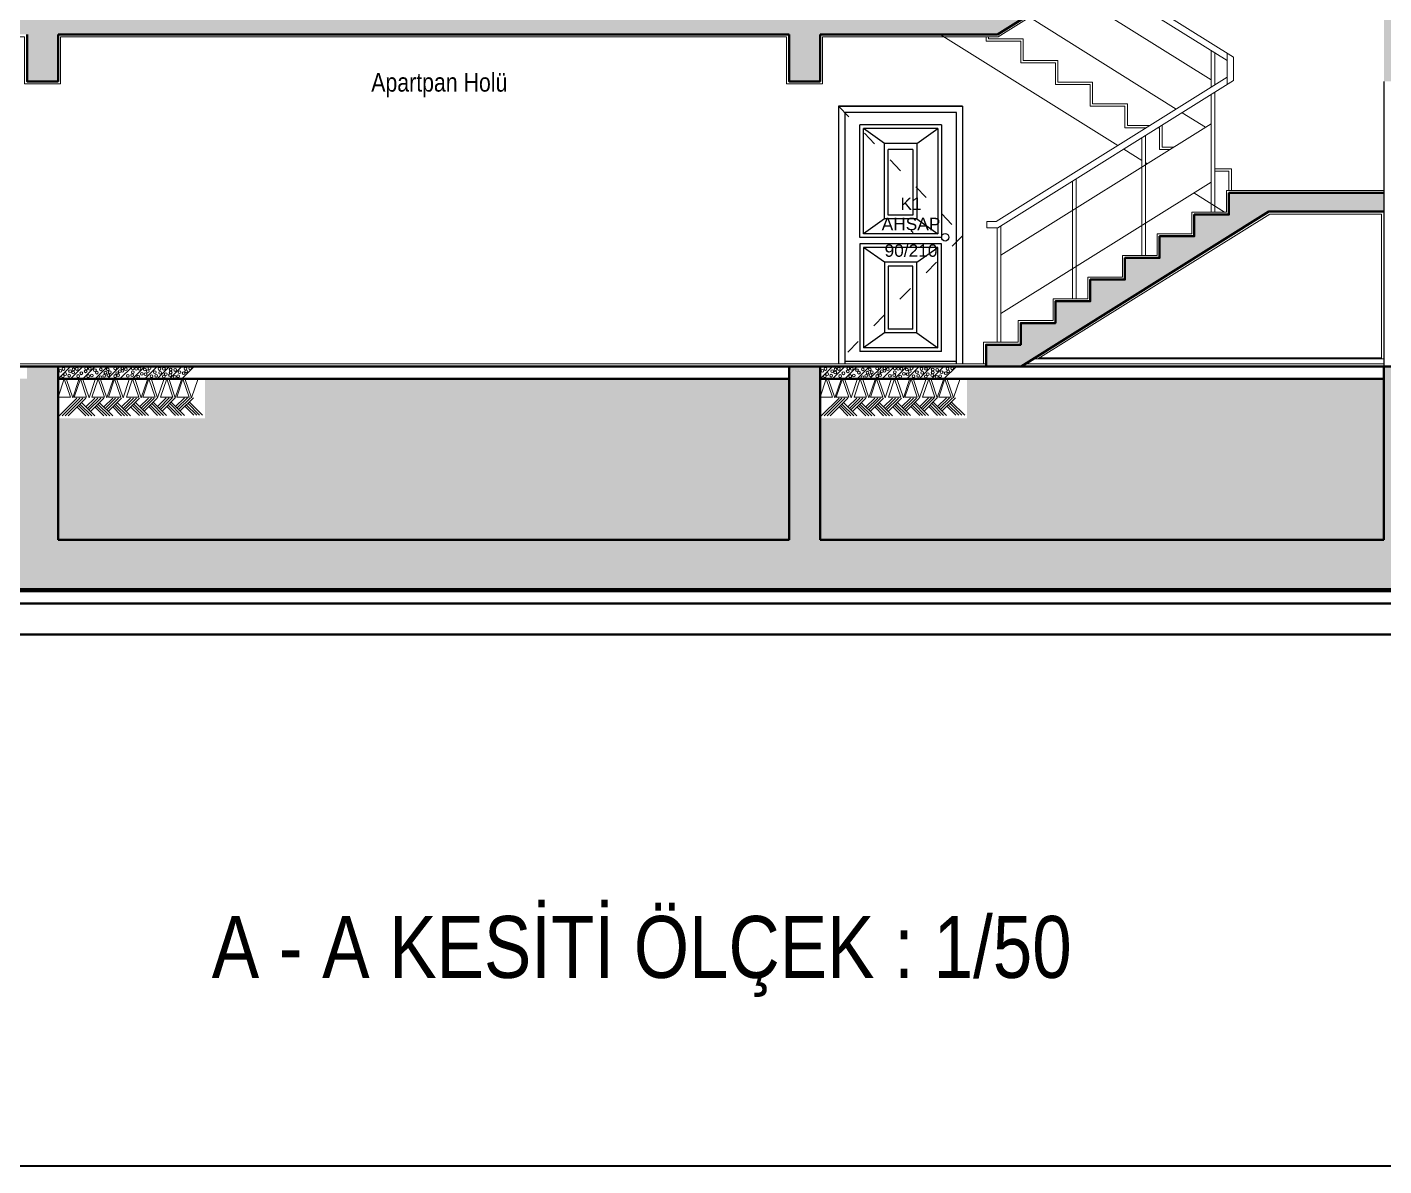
# Model space of a CAD drawing. Header units: metres. Extents: x 134072 to 172200, y 35728 to 38066.
# Drawn here: x 164517 to 165612, y 35728 to 36648 of the extents above; entities that cross this region are included whole.
import ezdxf

# ---------------------------------------------------------------- set-up
doc = ezdxf.new("R2010")
doc.units = ezdxf.units.M
doc.linetypes.add('ACAD_ISO03W100', pattern=[30, 12, -18])
for name, color, linetype, lineweight in [('Cizgi 15', 3, 'Continuous', 15), ('Cizgi 20', 175, 'Continuous', 20), ('Cizgi 50', 1, 'Continuous', 50), ('ELEKTRİK', 102, 'Continuous', 40), ('sıva', 145, 'Continuous', 5), ('Tarama 13', 221, 'Continuous', 13)]:
    doc.layers.add(name, color=color, linetype=linetype, lineweight=lineweight)
for name, color, linetype in [('duvaR', 52, 'Continuous'), ('kapı', 129, 'Continuous'), ('yazı', 7, 'Continuous')]:
    doc.layers.add(name, color=color, linetype=linetype)
doc.styles.add('Hatip', font='ARIALN.TTF', dxfattribs={"height": 9})
doc.styles.add('omr', font='ARIALN.TTF', dxfattribs={"height": 20})
doc.styles.get("Standard").update_dxf_attribs({"font": 'txt.shx'})

msp = doc.modelspace()

# ---------------------------------------------------------------- hatches: boundary and pattern name
at = {"layer": 'Tarama 13'}
h = msp.add_hatch(dxfattribs=at)
h.set_pattern_fill('ANSI33', color=256, scale=2, style=0)
h.set_pattern_definition([(45, (109731.198, 30647.212), (-8.980256, 8.980256), []), (45, (109740.179, 30647.212), (-8.980256, 8.980256), [6.35, -3.175])])
h.paths.add_polyline_path([(166156.5, 36233.8), (166126.5, 36233.8), (166126.5, 36373.8), (166096.5, 36373.8), (166096.5, 36233.8), (165800.9, 36233.8), (165800.9, 36193.8), (166156.5, 36193.8)])
h.paths.add_polyline_path([(165800.9, 36233.8), (165636.5, 36233.8), (165636.5, 36373.8), (165611.5, 36373.8), (165611.5, 36233.8), (165156.5, 36233.8), (165156.5, 36373.8), (165131.5, 36373.8), (165131.5, 36233.8), (164541.5, 36233.8), (164541.5, 36373.8), (164516.5, 36373.8), (164516.5, 36233.8), (164071.5, 36233.8), (164071.5, 36373.8), (164046.5, 36373.8), (164046.5, 36233.8), (163910.8, 36233.8), (163910.8, 36193.8), (165800.9, 36193.8)])
h.paths.add_polyline_path([(163910.8, 36233.8), (163741.5, 36233.8), (163741.5, 36373.8), (163711.5, 36373.8), (163711.5, 36233.8), (163681.5, 36233.8), (163681.5, 36193.8), (163910.8, 36193.8)])
h.paths.add_polyline_path([(163736.5, 36641.8), (163911, 36641.8), (163911, 36653.8), (163711.5, 36653.8), (163711.5, 36603.8), (163736.5, 36603.8)])
h.paths.add_polyline_path([(163736.5, 36921.8), (163911, 36921.8), (163911, 36933.8), (163711.5, 36933.8), (163711.5, 36883.8), (163736.5, 36883.8)])
h.paths.add_polyline_path([(163736.5, 37201.8), (163911, 37201.8), (163911, 37213.8), (163711.5, 37213.8), (163711.5, 37182), (163736.5, 37182)])
h.paths.add_polyline_path([(163736.5, 37182), (163711.5, 37182), (163711.5, 37163.8), (163736.5, 37163.8)])
h.paths.add_polyline_path([(163973.1, 37493.8), (163635, 37493.8), (163635, 37481.8), (163642, 37481.8), (163642, 37476.8), (163711.5, 37476.8), (163711.5, 37443.8), (163736.5, 37443.8), (163736.5, 37481.8), (163973.1, 37481.8)])
h.paths.add_polyline_path([(165290.5, 37493.8), (163977.2, 37493.8), (163977.2, 37481.8), (164046.5, 37481.8), (164046.5, 37443.8), (164071.5, 37443.8), (164071.5, 37481.8), (164516.5, 37481.8), (164516.5, 37443.8), (164541.5, 37443.8), (164541.5, 37481.8), (165131.5, 37481.8), (165131.5, 37443.8), (165156.5, 37443.8), (165156.5, 37481.8), (165290.5, 37481.8)])
h.paths.add_polyline_path([(164071.5, 37201.8), (164516.5, 37201.8), (164516.5, 37163.8), (164541.5, 37163.8), (164541.5, 37201.8), (165131.5, 37201.8), (165131.5, 37163.8), (165156.5, 37163.8), (165156.5, 37201.8), (165299.6, 37201.8), (165518.8, 37338.8), (165611.5, 37338.8), (165611.5, 37353.8), (165486.5, 37353.8), (165486.5, 37336.3), (165458.5, 37336.3), (165458.5, 37318.8), (165430.5, 37318.8), (165430.5, 37301.3), (165402.5, 37301.3), (165402.5, 37283.8), (165374.5, 37283.8), (165374.5, 37266.3), (165346.5, 37266.3), (165346.5, 37248.8), (165318.5, 37248.8), (165318.5, 37231.3), (165290.5, 37231.3), (165290.5, 37213.8), (163911, 37213.8), (163911, 37201.8), (164046.5, 37201.8), (164046.5, 37163.8), (164071.5, 37163.8)])
h.paths.add_polyline_path([(164071.5, 36921.8), (164516.5, 36921.8), (164516.5, 36883.8), (164541.5, 36883.8), (164541.5, 36921.8), (165131.5, 36921.8), (165131.5, 36883.8), (165156.5, 36883.8), (165156.5, 36921.8), (165299.6, 36921.8), (165518.8, 37058.8), (165611.5, 37058.8), (165611.5, 37073.8), (165486.5, 37073.8), (165486.5, 37056.3), (165458.5, 37056.3), (165458.5, 37038.8), (165430.5, 37038.8), (165430.5, 37021.3), (165402.5, 37021.3), (165402.5, 37003.8), (165374.5, 37003.8), (165374.5, 36986.3), (165346.5, 36986.3), (165346.5, 36968.8), (165318.5, 36968.8), (165318.5, 36951.3), (165290.5, 36951.3), (165290.5, 36933.8), (163911, 36933.8), (163911, 36921.8), (164046.5, 36921.8), (164046.5, 36883.8), (164071.5, 36883.8)])
h.paths.add_polyline_path([(164071.5, 36641.8), (164516.5, 36641.8), (164516.5, 36603.8), (164541.5, 36603.8), (164541.5, 36641.8), (165131.5, 36641.8), (165131.5, 36603.8), (165156.5, 36603.8), (165156.5, 36641.8), (165299.6, 36641.8), (165518.8, 36778.8), (165611.5, 36778.8), (165611.5, 36793.8), (165486.5, 36793.8), (165486.5, 36776.3), (165458.5, 36776.3), (165458.5, 36758.8), (165430.5, 36758.8), (165430.5, 36741.3), (165402.5, 36741.3), (165402.5, 36723.8), (165374.5, 36723.8), (165374.5, 36706.3), (165346.5, 36706.3), (165346.5, 36688.8), (165318.5, 36688.8), (165318.5, 36671.3), (165290.5, 36671.3), (165290.5, 36653.8), (163911, 36653.8), (163911, 36641.8), (164046.5, 36641.8), (164046.5, 36603.8), (164071.5, 36603.8)])
h.paths.add_polyline_path([(165611.5, 36513.8), (165486.5, 36513.8), (165486.5, 36496.3), (165458.5, 36496.3), (165458.5, 36478.8), (165430.5, 36478.8), (165430.5, 36461.3), (165402.5, 36461.3), (165402.5, 36443.8), (165374.5, 36443.8), (165374.5, 36426.3), (165346.5, 36426.3), (165346.5, 36408.8), (165318.5, 36408.8), (165318.5, 36391.3), (165290.5, 36391.3), (165290.5, 36373.8), (165318.8, 36373.8), (165518.8, 36498.8), (165611.5, 36498.8)])
h.paths.add_polyline_path([(165636.5, 36641.8), (165780.1, 36641.8), (165780.1, 36653.8), (165611.5, 36653.8), (165611.5, 36603.8), (165636.5, 36603.8)])
h.paths.add_polyline_path([(166126.5, 36653.8), (165780.1, 36653.8), (165780.1, 36641.8), (166101.5, 36641.8), (166101.5, 36603.8), (166126.5, 36603.8)])
h.paths.add_polyline_path([(166126.5, 36933.8), (165780.1, 36933.8), (165780.1, 36921.8), (166101.5, 36921.8), (166101.5, 36883.8), (166126.5, 36883.8)])
h.paths.add_polyline_path([(165636.5, 36921.8), (165780.1, 36921.8), (165780.1, 36933.8), (165611.5, 36933.8), (165611.5, 36883.8), (165636.5, 36883.8)])
h.paths.add_polyline_path([(166126.5, 37213.8), (165780.1, 37213.8), (165780.1, 37201.8), (166101.5, 37201.8), (166101.5, 37182), (166126.5, 37182)])
h.paths.add_polyline_path([(166126.5, 37182), (166101.5, 37182), (166101.5, 37163.8), (166126.5, 37163.8)])
h.paths.add_polyline_path([(165636.5, 37201.8), (165780.1, 37201.8), (165780.1, 37213.8), (165611.5, 37213.8), (165611.5, 37163.8), (165636.5, 37163.8)])
h.paths.add_polyline_path([(165636.5, 37481.8), (166101.5, 37481.8), (166101.5, 37443.8), (166126.5, 37443.8), (166126.5, 37476.8), (166196.1, 37476.8), (166196.1, 37481.8), (166203.1, 37481.8), (166203.1, 37493.8), (165611.5, 37493.8), (165611.5, 37443.8), (165636.5, 37443.8)])
h.paths.add_polyline_path([(166046.2, 36204.1), (166046.2, 36223.8), (166024.9, 36223.8), (166024.9, 36204.1)], flags=24)
h.paths.add_polyline_path([(163796.8, 36204.1), (163796.8, 36223.8), (163775.5, 36223.8), (163775.5, 36204.1)], flags=24)
h.paths.add_polyline_path([(163797, 36637.4), (163797, 36657.1), (163775.7, 36657.1), (163775.7, 36637.4)], flags=9)
h.paths.add_polyline_path([(163797, 36917.4), (163797, 36937.1), (163775.7, 36937.1), (163775.7, 36917.4)], flags=9)
h.paths.add_polyline_path([(163797, 37197.4), (163797, 37217.1), (163775.7, 37217.1), (163775.7, 37197.4)], flags=9)
h.paths.add_polyline_path([(163797, 37477.4), (163797, 37497.1), (163775.7, 37497.1), (163775.7, 37477.4)], flags=9)
h.paths.add_polyline_path([(166046.4, 36637.4), (166046.4, 36657.1), (166025.1, 36657.1), (166025.1, 36637.4)], flags=9)
h.paths.add_polyline_path([(166046.4, 36917.4), (166046.4, 36937.1), (166025.1, 36937.1), (166025.1, 36917.4)], flags=9)
h.paths.add_polyline_path([(166046.4, 37197.4), (166046.4, 37217.1), (166025.1, 37217.1), (166025.1, 37197.4)], flags=9)
h.paths.add_polyline_path([(166046.4, 37477.4), (166046.4, 37497.1), (166025.1, 37497.1), (166025.1, 37477.4)], flags=9)
h = msp.add_hatch(dxfattribs=at)
h.set_pattern_fill('AR-CONC', color=256, scale=0.4, style=0)
h.set_pattern_definition([(50, (109731.2, 30647.21), (72.87387, -6.375634), [7.62, -83.82]), (355, (109731.2, 30647.21), (-14.09713, 76.42266), [6.096, -67.056]), (100.451, (109737.27, 30646.68), (58.777, 70.046675), [6.476, -71.236]), (46.1842, (109731.2, 30667.53), (108.43162, -16.81693), [11.43, -125.73]), (96.6356, (109740.23, 30666.13), (94.9617, 98.97022), [9.714, -106.854]), (351.184, (109731.2, 30667.53), (94.96184, 98.97005), [9.144, -100.584]), (21, (109741.36, 30662.45), (60.64595, -40.90621), [7.62, -83.82]), (326, (109741.36, 30662.45), (24.72081, 73.67519), [6.096, -67.056]), (71.4514, (109746.41, 30659.04), (85.3666, 32.76914), [6.476, -71.236]), (37.5, (109731.198, 30647.212), (1.235441, 33.822016), [0, -66.2432, 0, -68.072, 0, -67.31]), (7.5, (109731.2, 30647.21), (26.727865, 40.07223), [0, -38.8112, 0, -64.7192, 0, -25.654]), (327.5, (109708.542, 30647.212), (54.236238, -2.291498), [0, -25.4, 0, -79.248, 0, -105.156]), (317.5, (109698.38, 30647.21), (59.251673, 10.170596), [0, -33.02, 0, -52.6288, 0, -74.676])])
h.paths.add_polyline_path([(166096.5, 36363.8), (165800.9, 36363.8), (165800.9, 36233.8), (166096.5, 36233.8)])
h.paths.add_polyline_path([(165800.9, 36363.8), (165755.1, 36363.8), (165755.1, 36331.9), (165636.5, 36331.9), (165636.5, 36233.8), (165800.9, 36233.8)])
h.paths.add_polyline_path([(165611.5, 36363.8), (165275.1, 36363.8), (165275.1, 36331.9), (165156.5, 36331.9), (165156.5, 36233.8), (165611.5, 36233.8)])
h.paths.add_polyline_path([(165131.5, 36363.8), (164660.1, 36363.8), (164660.1, 36331.9), (164541.5, 36331.9), (164541.5, 36233.8), (165131.5, 36233.8)])
h.paths.add_polyline_path([(164516.5, 36363.8), (164190.1, 36363.8), (164190.1, 36331.9), (164071.5, 36331.9), (164071.5, 36233.8), (164516.5, 36233.8)])
h.paths.add_polyline_path([(164046.5, 36363.8), (163910.8, 36363.8), (163910.8, 36233.8), (164046.5, 36233.8)])
h.paths.add_polyline_path([(163910.8, 36363.8), (163741.5, 36363.8), (163741.5, 36233.8), (163910.8, 36233.8)])
h.paths.add_polyline_path([(166046.2, 36358.3), (166046.2, 36378.1), (166024.9, 36378.1), (166024.9, 36358.3)], flags=9)
h.paths.add_polyline_path([(166046.2, 36284.6), (166046.2, 36311.8), (166024.9, 36311.8), (166024.9, 36284.6)], flags=24)
h.paths.add_polyline_path([(163796.8, 36358.3), (163796.8, 36378.1), (163775.5, 36378.1), (163775.5, 36358.3)], flags=9)
h.paths.add_polyline_path([(163796.8, 36284.6), (163796.8, 36311.8), (163775.5, 36311.8), (163775.5, 36284.6)], flags=24)

# ---------------------------------------------------------------- linework, layer by layer
at = {"layer": 'Cizgi 15'}
for p, q in [((165485.1, 36620.6), (165377.3, 36688)), ((165490.1, 36623.4), (165382, 36691)), ((165472.1, 36605.2), (165358.4, 36676.2)), ((165443.9, 36581.5), (165325.4, 36655.6)), ((165472.1, 36599.1), (165472.1, 36628.8)), ((165475.1, 36601), (165475.1, 36626.9)), ((165485.1, 36626.5), (165485.1, 36601.4)), ((165490.1, 36623.4), (165490.1, 36604.5)), ((165485.1, 36607.3), (165298.6, 36490.7)), ((165490.1, 36604.5), (165300, 36485.7)), ((165472.1, 36498.3), (165472.1, 36593.2)), ((165475.1, 36498.3), (165475.1, 36595.1)), ((165467.5, 36566.8), (165448.6, 36578.6)), ((165472.1, 36569.6), (165302.5, 36463.7)), ((165416.1, 36463.3), (165416.1, 36558.2)), ((165419.1, 36463.3), (165419.1, 36560.1)), ((165472.1, 36522.5), (165302.5, 36416.5)), ((165360.1, 36428.3), (165360.1, 36523.2)), ((165363.1, 36428.3), (165363.1, 36525.1)), ((165298.6, 36490.7), (165291, 36490.7)), ((165291, 36490.7), (165291, 36485.7)), ((165300, 36485.7), (165291, 36485.7)), ((165299.5, 36393.3), (165299.5, 36485.4)), ((165302.5, 36393.3), (165302.5, 36487.2))]:
    msp.add_line(p, q, dxfattribs=at)
at = {"layer": 'Cizgi 20'}
for p, q in [((165396.9, 36552.1), (165253.4, 36641.8)), ((165416.1, 36540.1), (165401.6, 36549.2)), ((165420.5, 36537.4), (165419.1, 36538.3)), ((165483, 36498.3), (165458.2, 36513.8))]:
    msp.add_line(p, q, dxfattribs=at)
for points in [[(165290.5, 36639.8), (165290.5, 36636.3), (165318.5, 36636.3), (165318.5, 36618.8), (165346.5, 36618.8), (165346.5, 36601.3), (165374.5, 36601.3), (165374.5, 36583.8), (165402.5, 36583.8), (165402.5, 36566.3), (165419.6, 36566.3)], [(165429, 36566.3), (165430.5, 36566.3), (165430.5, 36548.8), (165438.7, 36548.8)], [(165475.1, 36531.3), (165486.5, 36531.3), (165486.5, 36515.8)]]:
    msp.add_lwpolyline(points, dxfattribs=at)
at = {"layer": 'Cizgi 50'}
for p, q in [((165299.6, 36641.8), (165518.8, 36778.8)), ((165131.5, 36641.8), (164541.5, 36641.8)), ((165299.6, 36641.8), (165156.5, 36641.8)), ((165318.8, 36373.8), (165518.8, 36498.8)), ((165518.8, 36498.8), (165611.5, 36498.8)), ((166126.5, 36373.8), (163711.5, 36373.8)), ((164541.5, 36373.8), (164541.5, 36233.8)), ((165131.5, 36363.8), (164541.5, 36363.8)), ((165131.5, 36373.8), (165131.5, 36233.8)), ((165156.5, 36373.8), (165156.5, 36233.8)), ((165611.5, 36363.8), (165156.5, 36363.8)), ((165611.5, 36373.8), (165611.5, 36233.8)), ((164541.5, 36233.8), (165131.5, 36233.8)), ((165156.5, 36233.8), (165611.5, 36233.8)), ((163681.5, 36193.8), (166156.5, 36193.8))]:
    msp.add_line(p, q, dxfattribs=at)
at = {"layer": 'Cizgi 50', "color": 252, "linetype": 'Continuous'}
for p, q in [((163680.2, 36192.3), (166157.9, 36192.3)), ((163641.5, 36182.3), (166167.4, 36182.3)), ((163641.5, 36157.3), (166196.5, 36157.3))]:
    msp.add_line(p, q, dxfattribs=at)
at = {"layer": 'Cizgi 50'}
for points in [[(164516.5, 36641.8), (164516.5, 36603.8), (164541.5, 36603.8), (164541.5, 36641.8)], [(165131.5, 36641.8), (165131.5, 36603.8), (165156.5, 36603.8), (165156.5, 36641.8)], [(165290.5, 36373.8), (165290.5, 36391.3), (165318.5, 36391.3), (165318.5, 36408.8), (165346.5, 36408.8), (165346.5, 36426.3), (165374.5, 36426.3), (165374.5, 36443.8), (165402.5, 36443.8), (165402.5, 36461.3), (165430.5, 36461.3), (165430.5, 36478.8), (165458.5, 36478.8), (165458.5, 36496.3), (165486.5, 36496.3), (165486.5, 36513.8), (165611.5, 36513.8)]]:
    msp.add_lwpolyline(points, dxfattribs=at)
at = {"layer": 'duvaR'}
msp.add_line((165611.5, 36603.8), (165611.5, 36373.8), dxfattribs=at)
at = {"layer": 'ELEKTRİK'}
msp.add_line((134072.3, 35728.3, 127785.9), (172199.8, 35728.3, 127785.9), dxfattribs=at)
at = {"layer": 'kapı'}
for p, q in [((165171.5, 36583.8), (165171.5, 36375.8)), ((165271.5, 36583.8), (165171.5, 36583.8)), ((165171.5, 36583.8), (165271.5, 36583.8)), ((165171.5, 36583.8), (165271.5, 36583.8)), ((165271.5, 36583.8), (165271.5, 36375.8)), ((165176.5, 36578.8), (165176.5, 36375.8)), ((165266.5, 36578.8), (165176.5, 36578.8)), ((165266.5, 36375.8), (165266.5, 36578.8)), ((165188.5, 36477.8), (165188.5, 36568.8)), ((165254.5, 36568.8), (165188.5, 36568.8)), ((165191.5, 36480.8), (165191.5, 36565.8)), ((165251.5, 36565.8), (165191.5, 36565.8)), ((165208.5, 36553.8), (165191.5, 36565.8)), ((165234.5, 36553.8), (165251.5, 36565.8)), ((165251.5, 36565.8), (165251.5, 36480.8)), ((165254.5, 36568.8), (165254.5, 36477.8)), ((165208.5, 36492.8), (165208.5, 36553.8)), ((165234.5, 36553.8), (165208.5, 36553.8)), ((165234.5, 36553.8), (165234.5, 36492.8)), ((165211.5, 36495.8), (165211.5, 36548.8)), ((165231.5, 36548.8), (165211.5, 36548.8)), ((165231.5, 36548.8), (165231.5, 36495.8)), ((165231.5, 36495.8), (165211.5, 36495.8)), ((165208.5, 36492.8), (165191.5, 36480.8)), ((165234.5, 36492.8), (165208.5, 36492.8)), ((165234.5, 36492.8), (165251.5, 36480.8)), ((165254.5, 36477.8), (165188.5, 36477.8)), ((165188.5, 36472.8), (165188.5, 36385.8)), ((165254.5, 36472.8), (165188.5, 36472.8)), ((165251.5, 36480.8), (165191.5, 36480.8)), ((165254.5, 36385.8), (165254.5, 36472.8)), ((165191.5, 36469.8), (165191.5, 36388.8)), ((165251.5, 36469.8), (165191.5, 36469.8)), ((165208.5, 36457.8), (165191.5, 36469.8)), ((165234.5, 36457.8), (165251.5, 36469.8)), ((165251.5, 36388.8), (165251.5, 36469.8)), ((165208.5, 36457.8), (165208.5, 36400.8)), ((165234.5, 36457.8), (165208.5, 36457.8)), ((165211.5, 36454.8), (165211.5, 36403.8)), ((165231.5, 36454.8), (165211.5, 36454.8)), ((165231.5, 36403.8), (165231.5, 36454.8)), ((165234.5, 36400.8), (165234.5, 36457.8)), ((165208.5, 36400.8), (165191.5, 36388.8)), ((165234.5, 36400.8), (165208.5, 36400.8)), ((165231.5, 36403.8), (165211.5, 36403.8)), ((165234.5, 36400.8), (165251.5, 36388.8)), ((165254.5, 36385.8), (165188.5, 36385.8)), ((165251.5, 36388.8), (165191.5, 36388.8)), ((165266.5, 36377.8), (165176.5, 36377.8))]:
    msp.add_line(p, q, dxfattribs=at)
at = {"layer": 'kapı', "linetype": 'ACAD_ISO03W100'}
for points in [[(165171.5, 36583.8), (165271.5, 36479.3)], [(165271.5, 36479.3), (165171.5, 36377.8)]]:
    msp.add_lwpolyline(points, dxfattribs=at)
at = {"layer": 'kapı'}
msp.add_circle((165257.5, 36478), 3, dxfattribs=at)
at = {"layer": 'sıva'}
for p, q in [((164341.5, 36375.8), (165290.5, 36375.8)), ((165322, 36375.8), (165611.5, 36375.8)), ((165328.4, 36379.8), (165611.5, 36379.8)), ((165333.8, 36380.8), (165609.5, 36380.8))]:
    msp.add_line(p, q, dxfattribs=at)
for points in [[(164343.5, 36379.8), (164343.5, 36639.8), (164514.5, 36639.8), (164514.5, 36601.8), (164543.5, 36601.8), (164543.5, 36639.8), (165129.5, 36639.8), (165129.5, 36601.8), (165158.5, 36601.8), (165158.5, 36639.8), (165300.2, 36639.8), (165519.4, 36776.8), (165609.5, 36776.8), (165609.5, 36659.8)], [(165292.5, 36639.8), (165292.5, 36638.3), (165320.5, 36638.3), (165320.5, 36620.8), (165348.5, 36620.8), (165348.5, 36603.3), (165376.5, 36603.3), (165376.5, 36585.8), (165404.5, 36585.8), (165404.5, 36568.3), (165422.8, 36568.3)], [(165432.2, 36568.3), (165432.5, 36568.3), (165432.5, 36550.8), (165441.9, 36550.8)], [(165475.1, 36533.3), (165488.5, 36533.3), (165488.5, 36515.8)], [(165288.5, 36375.8), (165288.5, 36393.3), (165316.5, 36393.3), (165316.5, 36410.8), (165344.5, 36410.8), (165344.5, 36428.3), (165372.5, 36428.3), (165372.5, 36445.8), (165400.5, 36445.8), (165400.5, 36463.3), (165428.5, 36463.3), (165428.5, 36480.8), (165456.5, 36480.8), (165456.5, 36498.3), (165484.5, 36498.3), (165484.5, 36515.8), (165611.5, 36515.8)], [(165332.2, 36379.8), (165519.4, 36496.8), (165609.5, 36496.8), (165609.5, 36379.8)]]:
    msp.add_lwpolyline(points, dxfattribs=at)
at = {"layer": 'Tarama 13'}
for p, q in [((164541.5, 36363.8), (164551.5, 36373.8)), ((164551.5, 36363.8), (164561.5, 36373.8)), ((164561.5, 36363.8), (164571.5, 36373.8)), ((164571.5, 36363.8), (164581.5, 36373.8)), ((164581.5, 36363.8), (164591.5, 36373.8)), ((164591.5, 36363.8), (164601.5, 36373.8)), ((164601.5, 36363.8), (164611.5, 36373.8)), ((164611.5, 36363.8), (164621.5, 36373.8)), ((164621.5, 36363.8), (164631.5, 36373.8)), ((164631.5, 36363.8), (164641.5, 36373.8)), ((164641.5, 36363.8), (164651.5, 36373.8)), ((165156.5, 36363.8), (165166.5, 36373.8)), ((165166.5, 36363.8), (165176.5, 36373.8)), ((165176.5, 36363.8), (165186.5, 36373.8)), ((165186.5, 36363.8), (165196.5, 36373.8)), ((165196.5, 36363.8), (165206.5, 36373.8)), ((165206.5, 36363.8), (165216.5, 36373.8)), ((165216.5, 36363.8), (165226.5, 36373.8)), ((165226.5, 36363.8), (165236.5, 36373.8)), ((165236.5, 36363.8), (165246.5, 36373.8)), ((165246.5, 36363.8), (165256.5, 36373.8)), ((165256.5, 36363.8), (165266.5, 36373.8))]:
    msp.add_line(p, q, dxfattribs=at)
at = {"layer": 'Tarama 13', "ltscale": 2}
for p, q in [((164541.5, 36348.8), (164546.5, 36363.8)), ((164546.5, 36363.8), (164551.5, 36348.8)), ((164558.4, 36363.3), (164548.4, 36363.3)), ((164553.4, 36348.3), (164548.4, 36363.3)), ((164558.4, 36363.3), (164553.4, 36348.3)), ((164554.6, 36348.8), (164559.6, 36363.8)), ((164559.6, 36363.8), (164564.6, 36348.8)), ((164566.5, 36348.3), (164561.5, 36363.3)), ((164571.5, 36363.3), (164561.5, 36363.3)), ((164571.5, 36363.3), (164566.5, 36348.3)), ((164568.9, 36348.8), (164573.9, 36363.8)), ((164573.9, 36363.8), (164578.9, 36348.8)), ((164580.9, 36348.3), (164575.9, 36363.3)), ((164585.9, 36363.3), (164575.9, 36363.3)), ((164585.9, 36363.3), (164580.9, 36348.3)), ((164582.1, 36348.8), (164587.1, 36363.8)), ((164587.1, 36363.8), (164592.1, 36348.8)), ((164599, 36363.3), (164589, 36363.3)), ((164594, 36348.3), (164589, 36363.3)), ((164599, 36363.3), (164594, 36348.3)), ((164596.7, 36348.8), (164601.7, 36363.8)), ((164601.7, 36363.8), (164606.7, 36348.8)), ((164608.7, 36348.3), (164603.7, 36363.3)), ((164613.7, 36363.3), (164603.7, 36363.3)), ((164613.7, 36363.3), (164608.7, 36348.3)), ((164609.9, 36348.8), (164614.9, 36363.8)), ((164614.9, 36363.8), (164619.9, 36348.8)), ((164626.8, 36363.3), (164616.8, 36363.3)), ((164621.8, 36348.3), (164616.8, 36363.3)), ((164626.8, 36363.3), (164621.8, 36348.3)), ((164624.2, 36348.8), (164629.2, 36363.8)), ((164629.2, 36363.8), (164634.2, 36348.8)), ((164641.1, 36363.3), (164631.1, 36363.3)), ((164636.1, 36348.3), (164631.1, 36363.3)), ((164641.1, 36363.3), (164636.1, 36348.3)), ((164637.3, 36348.8), (164642.3, 36363.8)), ((164642.3, 36363.8), (164647.3, 36348.8)), ((164649.2, 36348.3), (164644.2, 36363.3)), ((164654.2, 36363.3), (164644.2, 36363.3)), ((164654.2, 36363.3), (164649.2, 36348.3)), ((165156.5, 36348.8), (165161.5, 36363.8)), ((165161.5, 36363.8), (165166.5, 36348.8)), ((165173.4, 36363.3), (165163.4, 36363.3)), ((165168.4, 36348.3), (165163.4, 36363.3)), ((165173.4, 36363.3), (165168.4, 36348.3)), ((165169.6, 36348.8), (165174.6, 36363.8)), ((165174.6, 36363.8), (165179.6, 36348.8)), ((165181.5, 36348.3), (165176.5, 36363.3)), ((165186.5, 36363.3), (165176.5, 36363.3)), ((165186.5, 36363.3), (165181.5, 36348.3)), ((165183.9, 36348.8), (165188.9, 36363.8)), ((165188.9, 36363.8), (165193.9, 36348.8)), ((165195.9, 36348.3), (165190.9, 36363.3)), ((165200.9, 36363.3), (165190.9, 36363.3)), ((165200.9, 36363.3), (165195.9, 36348.3)), ((165197.1, 36348.8), (165202.1, 36363.8)), ((165202.1, 36363.8), (165207.1, 36348.8)), ((165214, 36363.3), (165204, 36363.3)), ((165209, 36348.3), (165204, 36363.3)), ((165214, 36363.3), (165209, 36348.3)), ((165211.7, 36348.8), (165216.7, 36363.8)), ((165216.7, 36363.8), (165221.7, 36348.8)), ((165223.7, 36348.3), (165218.7, 36363.3)), ((165228.7, 36363.3), (165218.7, 36363.3)), ((165228.7, 36363.3), (165223.7, 36348.3)), ((165224.9, 36348.8), (165229.9, 36363.8)), ((165229.9, 36363.8), (165234.9, 36348.8)), ((165241.8, 36363.3), (165231.8, 36363.3)), ((165236.8, 36348.3), (165231.8, 36363.3)), ((165241.8, 36363.3), (165236.8, 36348.3)), ((165239.2, 36348.8), (165244.2, 36363.8)), ((165244.2, 36363.8), (165249.2, 36348.8)), ((165256.1, 36363.3), (165246.1, 36363.3)), ((165251.1, 36348.3), (165246.1, 36363.3)), ((165256.1, 36363.3), (165251.1, 36348.3)), ((165252.3, 36348.8), (165257.3, 36363.8)), ((165257.3, 36363.8), (165262.3, 36348.8)), ((165264.2, 36348.3), (165259.2, 36363.3)), ((165269.2, 36363.3), (165259.2, 36363.3)), ((165269.2, 36363.3), (165264.2, 36348.3)), ((164541.5, 36348.8), (164551.5, 36348.8)), ((164542.4, 36333.8), (164556.8, 36348.2)), ((164544.8, 36333.8), (164559.2, 36348.2)), ((164547.2, 36333.8), (164561.6, 36348.2)), ((164549.6, 36333.8), (164564, 36348.2)), ((164554.6, 36348.8), (164564.6, 36348.8)), ((164566.4, 36333.8), (164558, 36342.2)), ((164568.8, 36333.8), (164559.2, 36343.4)), ((164571.2, 36333.8), (164560.4, 36344.6)), ((164564, 36341), (164571.2, 36348.2)), ((164565.2, 36339.8), (164573.6, 36348.2)), ((164566.4, 36338.6), (164576, 36348.2)), ((164567.6, 36337.4), (164578.4, 36348.2)), ((164568.9, 36348.8), (164578.9, 36348.8)), ((164580.8, 36333.8), (164572.4, 36342.2)), ((164583.2, 36333.8), (164573.6, 36343.4)), ((164585.6, 36333.8), (164574.8, 36344.6)), ((164578.4, 36341), (164585.6, 36348.2)), ((164579.6, 36339.8), (164588, 36348.2)), ((164580.8, 36338.6), (164590.4, 36348.2)), ((164582, 36337.4), (164592.8, 36348.2)), ((164582.1, 36348.8), (164592.1, 36348.8)), ((164595.2, 36333.8), (164586.8, 36342.2)), ((164597.6, 36333.8), (164588, 36343.4)), ((164600, 36333.8), (164589.2, 36344.6)), ((164592.8, 36341), (164600, 36348.2)), ((164594, 36339.8), (164602.4, 36348.2)), ((164595.2, 36338.6), (164604.8, 36348.2)), ((164596.4, 36337.4), (164607.2, 36348.2)), ((164596.7, 36348.8), (164606.7, 36348.8)), ((164609.7, 36334), (164601.3, 36342.4)), ((164612.1, 36334), (164602.5, 36343.6)), ((164614.5, 36334), (164603.7, 36344.8)), ((164607.3, 36341.2), (164614.4, 36348.2)), ((164608.5, 36340), (164616.8, 36348.2)), ((164609.7, 36338.8), (164619.2, 36348.2)), ((164609.9, 36348.8), (164619.9, 36348.8)), ((164610.9, 36337.6), (164621.6, 36348.2)), ((164621.9, 36334.1), (164614.7, 36341.3)), ((164624.3, 36334.1), (164615.9, 36342.5)), ((164626.7, 36334.1), (164617.1, 36343.7)), ((164629.1, 36334.1), (164618.3, 36344.9)), ((164621.9, 36341.3), (164628.9, 36348.4)), ((164623.1, 36340.1), (164631.3, 36348.4)), ((164624.2, 36348.8), (164634.2, 36348.8)), ((164624.3, 36338.9), (164633.7, 36348.4)), ((164625.5, 36337.7), (164636.1, 36348.4)), ((164636.4, 36334.2), (164629.2, 36341.4)), ((164638.8, 36334.2), (164630.4, 36342.6)), ((164641.2, 36334.2), (164631.6, 36343.8)), ((164643.6, 36334.2), (164632.8, 36345)), ((164636.4, 36341.4), (164643.5, 36348.5)), ((164637.3, 36348.8), (164647.3, 36348.8)), ((164637.6, 36340.2), (164645.9, 36348.5)), ((164638.8, 36339), (164648.3, 36348.5)), ((164640, 36337.8), (164650.7, 36348.5)), ((164651, 36334.4), (164643.8, 36341.6)), ((164653.4, 36334.4), (164645, 36342.8)), ((164655.8, 36334.4), (164646.2, 36344)), ((164658.2, 36334.4), (164647.4, 36345.2)), ((165156.5, 36348.8), (165166.5, 36348.8)), ((165157.4, 36333.8), (165171.8, 36348.2)), ((165159.8, 36333.8), (165174.2, 36348.2)), ((165162.2, 36333.8), (165176.6, 36348.2)), ((165164.6, 36333.8), (165179, 36348.2)), ((165169.6, 36348.8), (165179.6, 36348.8)), ((165181.4, 36333.8), (165173, 36342.2)), ((165183.8, 36333.8), (165174.2, 36343.4)), ((165186.2, 36333.8), (165175.4, 36344.6)), ((165179, 36341), (165186.2, 36348.2)), ((165180.2, 36339.8), (165188.6, 36348.2)), ((165181.4, 36338.6), (165191, 36348.2)), ((165182.6, 36337.4), (165193.4, 36348.2)), ((165183.9, 36348.8), (165193.9, 36348.8)), ((165195.8, 36333.8), (165187.4, 36342.2)), ((165198.2, 36333.8), (165188.6, 36343.4)), ((165200.6, 36333.8), (165189.8, 36344.6)), ((165193.4, 36341), (165200.6, 36348.2)), ((165194.6, 36339.8), (165203, 36348.2)), ((165195.8, 36338.6), (165205.4, 36348.2)), ((165197, 36337.4), (165207.8, 36348.2)), ((165197.1, 36348.8), (165207.1, 36348.8)), ((165210.2, 36333.8), (165201.8, 36342.2)), ((165212.6, 36333.8), (165203, 36343.4)), ((165215, 36333.8), (165204.2, 36344.6)), ((165207.8, 36341), (165215, 36348.2)), ((165209, 36339.8), (165217.4, 36348.2)), ((165210.2, 36338.6), (165219.8, 36348.2)), ((165211.4, 36337.4), (165222.2, 36348.2)), ((165211.7, 36348.8), (165221.7, 36348.8)), ((165224.7, 36334), (165216.3, 36342.4)), ((165227.1, 36334), (165217.5, 36343.6)), ((165229.5, 36334), (165218.7, 36344.8)), ((165222.3, 36341.2), (165229.4, 36348.2)), ((165223.5, 36340), (165231.8, 36348.2)), ((165224.7, 36338.8), (165234.2, 36348.2)), ((165224.9, 36348.8), (165234.9, 36348.8)), ((165225.9, 36337.6), (165236.6, 36348.2)), ((165236.9, 36334.1), (165229.7, 36341.3)), ((165239.3, 36334.1), (165230.9, 36342.5)), ((165241.7, 36334.1), (165232.1, 36343.7)), ((165244.1, 36334.1), (165233.3, 36344.9)), ((165236.9, 36341.3), (165243.9, 36348.4)), ((165238.1, 36340.1), (165246.3, 36348.4)), ((165239.2, 36348.8), (165249.2, 36348.8)), ((165239.3, 36338.9), (165248.7, 36348.4)), ((165240.5, 36337.7), (165251.1, 36348.4)), ((165251.4, 36334.2), (165244.2, 36341.4)), ((165253.8, 36334.2), (165245.4, 36342.6)), ((165256.2, 36334.2), (165246.6, 36343.8)), ((165258.6, 36334.2), (165247.8, 36345)), ((165251.4, 36341.4), (165258.5, 36348.5)), ((165252.3, 36348.8), (165262.3, 36348.8)), ((165252.6, 36340.2), (165260.9, 36348.5)), ((165253.8, 36339), (165263.3, 36348.5)), ((165255, 36337.8), (165265.7, 36348.5)), ((165266, 36334.4), (165258.8, 36341.6)), ((165268.4, 36334.4), (165260, 36342.8)), ((165270.8, 36334.4), (165261.2, 36344)), ((165273.2, 36334.4), (165262.4, 36345.2)), ((164564, 36333.8), (164556.8, 36341)), ((164578.4, 36333.8), (164571.2, 36341)), ((164592.8, 36333.8), (164585.6, 36341)), ((164607.3, 36334), (164600.1, 36341.2)), ((165179, 36333.8), (165171.8, 36341)), ((165193.4, 36333.8), (165186.2, 36341)), ((165207.8, 36333.8), (165200.6, 36341)), ((165222.3, 36334), (165215.1, 36341.2))]:
    msp.add_line(p, q, dxfattribs=at)
at = {"layer": 'Tarama 13'}
for centre in [(164543.4, 36370.2), (164545.4, 36365.8), (164545.9, 36371.7), (164547.2, 36367.6), (164550.4, 36366.3), (164551.2, 36369.9), (164553.8, 36368.8), (164553.9, 36371.4), (164556.7, 36371.7), (164557.7, 36366), (164560.3, 36368.2), (164563.8, 36369.8), (164564.3, 36372.1), (164565.9, 36366), (164567.2, 36371.8), (164568.8, 36366.5), (164571.3, 36370.7), (164572.9, 36368.7), (164575.8, 36365), (164576.1, 36371.4), (164578.7, 36366.2), (164579.7, 36368.7), (164581.6, 36371.4), (164582.1, 36366.7), (164583.2, 36369), (164587.6, 36372.1), (164587.7, 36366), (164589.3, 36368.3), (164590, 36366.8), (164591.3, 36369.9), (164593.4, 36372.2), (164593.5, 36370.1), (164596.2, 36371.6), (164597.9, 36366.1), (164601.4, 36366.7), (164601.8, 36372.1), (164601.9, 36369.1), (164604.5, 36371.8), (164606.2, 36365.5), (164607.2, 36371.8), (164609.2, 36367.8), (164611.5, 36371.3), (164612.2, 36367.5), (164614, 36369.9), (164615.4, 36372.3), (164616.9, 36365.8), (164619.7, 36369.1), (164620.7, 36366.2), (164623.4, 36371.7), (164624, 36368.5), (164626.9, 36365.6), (164627, 36371.8), (164628.4, 36367.5), (164631.9, 36366.7), (164632.4, 36371.2), (164632.4, 36368.8), (164635.7, 36365.3), (164636, 36370.9), (164638.5, 36365.8), (164639.6, 36369.2), (164642.9, 36368.3), (164644.3, 36371.9), (164644.9, 36369.8), (164648.1, 36372.2), (165158.4, 36370.2), (165160.4, 36365.8), (165160.9, 36371.7), (165162.2, 36367.6), (165165.4, 36366.3), (165166.2, 36369.9), (165168.8, 36368.8), (165168.9, 36371.4), (165171.7, 36371.7), (165172.7, 36366), (165175.3, 36368.2), (165178.8, 36369.8), (165179.3, 36372.1), (165180.9, 36366), (165182.2, 36371.8), (165183.8, 36366.5), (165186.3, 36370.7), (165187.9, 36368.7), (165190.8, 36365), (165191.1, 36371.4), (165193.7, 36366.2), (165194.7, 36368.7), (165196.6, 36371.4), (165197.1, 36366.7), (165198.2, 36369), (165202.6, 36372.1), (165202.7, 36366), (165204.3, 36368.3), (165205, 36366.8), (165206.3, 36369.9), (165208.4, 36372.2), (165208.5, 36370.1), (165211.2, 36371.6), (165212.9, 36366.1), (165216.4, 36366.7), (165216.8, 36372.1), (165216.9, 36369.1), (165219.5, 36371.8), (165221.2, 36365.5), (165222.2, 36371.8), (165224.2, 36367.8), (165226.5, 36371.3), (165227.2, 36367.5), (165229, 36369.9), (165230.4, 36372.3), (165231.9, 36365.8), (165234.7, 36369.1), (165235.7, 36366.2), (165238.4, 36371.7), (165239, 36368.5), (165241.9, 36365.6), (165242, 36371.8), (165243.4, 36367.5), (165246.9, 36366.7), (165247.4, 36371.2), (165247.4, 36368.8), (165250.7, 36365.3), (165251, 36370.9), (165253.5, 36365.8), (165254.6, 36369.2), (165257.9, 36368.3), (165259.3, 36371.9), (165259.9, 36369.8), (165263.1, 36372.2)]:
    msp.add_circle(centre, 1.12, dxfattribs=at)

# ---------------------------------------------------------------- texts
at = {"layer": 'yazı', "lineweight": 20, "attachment_point": 2}
for s, insert, char_height, width, style in [('Apartpan Holü', (164849.2, 36610.6, 0), 15, 108.41, 'omr'), ('\\A1;A - A KESİTİ ÖLÇEK : 1/50', (165012.6, 35930.1), 50, 1223.608, 'Hatip')]:
    msp.add_mtext(s, dxfattribs=dict(at, insert=insert, char_height=char_height, width=width, style=style))
at = {"layer": 'yazı', "char_height": 10, "attachment_point": 5}
for s, insert in [('{\\fArial|b0|i0|c162|p34;K1}', (165229.9, 36505.1)), ('{\\fArial|b0|i0|c162|p34;AHŞAP}', (165229.9, 36487.2)), ('{\\fArial|b0|i0|c162|p34;90/210}', (165229.9, 36467.2))]:
    msp.add_mtext(s, dxfattribs=dict(at, insert=insert))

doc.saveas('drawing.dxf')
